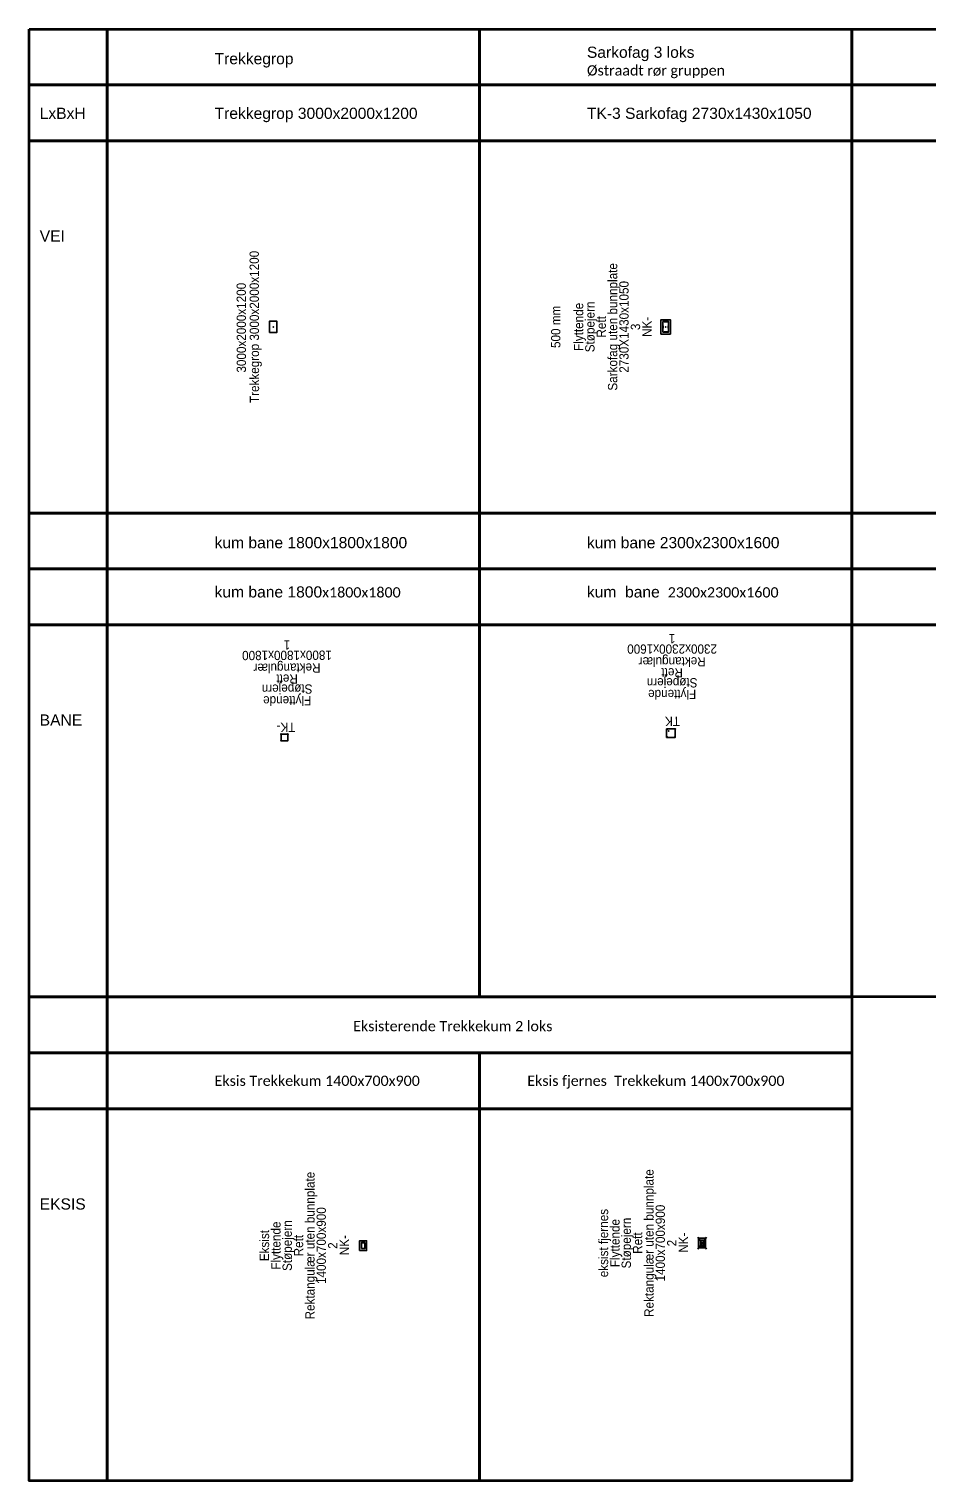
# Model space of a CAD drawing. Header units: metres. Extents: x -20 to 1101, y -390 to 0.
# Drawn here: x -19.6 to 222.4, y -390 to 0 of the extents above; entities that cross this region are included whole.
import ezdxf
from ezdxf.enums import TextEntityAlignment as Align

# ---------------------------------------------------------------- set-up
doc = ezdxf.new("R2010")
doc.units = ezdxf.units.M
for name, color, linetype, lineweight in [('44151000_kabelgrøfter_hs-trekkegrop_block', 4, 'Continuous', 35), ('44460000_trekkekummer-prefabrikerte_attributer-2d', 3, 'Continuous', 35), ('44460000_trekkekummer-prefabrikerte_block', 4, 'Continuous', 35), ('44460000_trekkekummer-prefabrikerte_tag-2d', 1, 'Continuous', 35), ('44460000_trekkekummer-prefabrikkerte_attributer-2d', 3, 'Continuous', 35), ('44460000_trekkekummer-prefabrikkerte_symbol-2d', 160, 'Continuous', 35), ('44460000_trekkekummer-prefabrikkerte_tag-2d', 3, 'Continuous', 35), ('hjelpelag-utsparing-kort-side-2d', 6, 'Continuous', 25), ('hjelpelag-utsparing-lang-side-2d', 6, 'Continuous', 30), ('hjelpelag-utsparing-Ø110', 6, 'Continuous', 30), ('I_FAS0005-6000_Kum_Kum-Blokk-Betong01-Midlertidige', 7, 'Continuous', 50), ('I_FAS0005-6000_Kum_Kum-Blokk-Plast-Midlertidige', 7, 'Continuous', 50), ('ramme', 3, 'Continuous', 100), ('s91600000_kabelføringsanlegg-4-hjørner-topp-lokk', 2, 'Continuous', 35), ('s91600000_kabelføringsanlegg-bunn', 7, 'Continuous', 35), ('s91600000_kabelføringsanlegg-senter-topp-lokk', 2, 'Continuous', 35), ('s91600000_kabelføringsanlegg_hs-trekkegrop-bunn', 7, 'Continuous', 35), ('s91600000_kabelføringsanlegg_hs-trekkegrop-senter-topp', 2, 'Continuous', 35), ('tekst', 7, 'Continuous', 35), ('up_trekkekummer-prefabrikkerte_attributer-2d', 3, 'Continuous', 35), ('up_trekkekummer-prefabrikkerte_symbol-2d', 10, 'Continuous', 35), ('up_trekkekummer-prefabrikkerte_tag-2d', 3, 'Continuous', 35), ('up_underfordelinger_symbol-fjernes_block', 4, 'Continuous', 35), ('up_underfordelinger_symbol_block', 4, 'Continuous', 35)]:
    doc.layers.add(name, color=color, linetype=linetype, lineweight=lineweight)
doc.layers.add('R_I_FAS0005-6000_Kum-Topp-KantXY', color=140, linetype='Continuous')
doc.layers.add('R_I_FAS0005-6000_Kum-Topp-MidtXYZ', color=140, linetype='Continuous')
doc.styles.add('NO_Normal', font='arial.ttf')

# ---------------------------------------------------------------- blocks, each defined once
blk = doc.blocks.new('TREKKEGROP 3000x2000x1200')
at = {"layer": 's91600000_kabelføringsanlegg_hs-trekkegrop-bunn', "elevation": -1.06, "flags": 128}
blk.add_lwpolyline([(-1.5, 1), (-1.5, -1), (1.5, -1), (1.5, 1), (-1.5, 1)], dxfattribs=at)
at = {"layer": 's91600000_kabelføringsanlegg_hs-trekkegrop-senter-topp'}
blk.add_point((0, 0), dxfattribs=at)
at = {"layer": '44460000_trekkekummer-prefabrikerte_tag-2d', "style": 'NO_Normal', "width": 0.9}
blk.add_attdef('TAG', text='', height=2.5, dxfattribs=at).set_placement((0, 3.8), align=Align.CENTER)
at = {"layer": '44460000_trekkekummer-prefabrikkerte_attributer-2d', "style": 'NO_Normal', "width": 0.9}
blk.add_attdef('DIM', text='', height=2.5, dxfattribs=at).set_placement((-0.21, 7.31), align=Align.CENTER)
blk = doc.blocks.new('TK-53-601_M')
at = {"layer": 's91600000_kabelføringsanlegg-4-hjørner-topp-lokk'}
for p in [(0.15, 1), (2.15, 1), (0.15, -1), (2.3, -1.15)]:
    blk.add_point(p, dxfattribs=at)
at = {"layer": 's91600000_kabelføringsanlegg-bunn', "elevation": -1.6, "flags": 128}
blk.add_lwpolyline([(2.3, 1.15), (0, 1.15), (0, -1.15), (2.3, -1.15), (2.3, 1.15)], dxfattribs=at)
at = {"layer": 's91600000_kabelføringsanlegg-senter-topp-lokk'}
blk.add_point((1.77, 0.63, 0.2), dxfattribs=at)
at = {"layer": '44460000_trekkekummer-prefabrikerte_attributer-2d', "style": 'NO_Normal', "width": 0.9}
for tag, p in [('TREKKEKUMTYPE', (21.56, -0.34)), ('OPPBYGNING', (8.85, -0.34)), ('RAMMETYPE', (12.79, -0.34)), ('LOKKTYPE', (15.93, -0.34)), ('TOPPTYPE', (18.61, -0.34)), ('ANTALLLOKK', (27.76, -0.34)), ('MERKNAD', (32.43, -0.34)), ('DIM', (25, -0.34))]:
    blk.add_attdef(tag, text='', height=2.5, rotation=90, dxfattribs=at).set_placement(p, align=Align.CENTER)
at = {"layer": '44460000_trekkekummer-prefabrikkerte_tag-2d', "style": 'NO_Normal', "width": 0.9}
blk.add_attdef('TAG', (5.55, -2.43), '', height=2.5, rotation=90, dxfattribs=at)
blk = doc.blocks.new('TK-53-702_M')
at = {"layer": 'R_I_FAS0005-6000_Kum-Topp-KantXY'}
for centre in [(2.05, 0.9), (2.05, -0.9)]:
    blk.add_circle(centre, 0.1, dxfattribs=at)
at = {"layer": 'R_I_FAS0005-6000_Kum-Topp-MidtXYZ'}
blk.add_circle((2.05, 0), 0.1, dxfattribs=at)
at = {"layer": 's91600000_kabelføringsanlegg-4-hjørner-topp-lokk'}
for p in [(0.25, 0.9), (2.05, 0.9), (0.25, -0.9), (2.05, -0.9)]:
    blk.add_point(p, dxfattribs=at)
at = {"layer": 's91600000_kabelføringsanlegg-bunn', "elevation": -1.8, "flags": 128}
blk.add_lwpolyline([(2.05, 0.9), (0.25, 0.9), (0.25, -0.9), (2.05, -0.9), (2.05, 0.9)], dxfattribs=at)
at = {"layer": '44460000_trekkekummer-prefabrikerte_attributer-2d', "style": 'NO_Normal', "width": 0.9}
for tag, p in [('TREKKEKUMTYPE', (21.01, -0.78)), ('OPPBYGNING', (8.3, -0.78)), ('RAMMETYPE', (12.25, -0.78)), ('ANTALLLOKK', (27.21, -0.78)), ('LOKKTYPE', (15.38, -0.78)), ('TOPPTYPE', (18.06, -0.78)), ('MERKNAD', (31.89, -0.78)), ('DIM', (24.45, -0.78))]:
    blk.add_attdef(tag, text='', height=2.5, rotation=90, dxfattribs=at).set_placement(p, align=Align.CENTER)
at = {"layer": '44460000_trekkekummer-prefabrikkerte_tag-2d', "style": 'NO_Normal', "width": 0.9}
blk.add_attdef('TAG', (5.14, -2.96), '', height=2.5, rotation=90, dxfattribs=at)
blk = doc.blocks.new('KUM_eksist')
at = {"layer": 'hjelpelag-utsparing-kort-side-2d', "extrusion": (6.12323e-17, -1, 0), "elevation": -0.78, "flags": 128}
blk.add_lwpolyline([(0.35, -0.75), (-0.35, -0.75), (-0.35, -0.45), (0.35, -0.45), (0.35, -0.75)], dxfattribs=at)
at = {"layer": 'hjelpelag-utsparing-kort-side-2d', "extrusion": (6.12323e-17, 1, 0), "elevation": -0.78, "flags": 128}
blk.add_lwpolyline([(-0.35, -0.75), (0.35, -0.75), (0.35, -0.45), (-0.35, -0.45), (-0.35, -0.75)], dxfattribs=at)
at = {"layer": 'hjelpelag-utsparing-lang-side-2d', "extrusion": (-1, 0, 5.6112e-12), "elevation": 0.45}
for points in [[(0.4, -0.69), (-0.3, -0.69), (-0.3, -0.39), (0.4, -0.39)], [(-0.3, -0.69), (0.4, -0.69), (0.4, -0.39), (-0.3, -0.39)]]:
    blk.add_lwpolyline(points, close=True, dxfattribs=at)
at = {"layer": 'hjelpelag-utsparing-lang-side-2d', "extrusion": (1, 0, 5.6112e-12), "elevation": 0.45}
for points in [[(-0.4, -0.69), (0.3, -0.69), (0.3, -0.39), (-0.4, -0.39)], [(0.3, -0.69), (-0.4, -0.69), (-0.4, -0.39), (0.3, -0.39)]]:
    blk.add_lwpolyline(points, close=True, dxfattribs=at)
at = {"layer": 'hjelpelag-utsparing-Ø110', "extrusion": (-1, 0, 0)}
for centre in [(-0.25, -0.63, 0.45), (-0.25, -0.49, 0.45), (-0.25, -0.63, 0.45), (-0.25, -0.49, 0.45), (-0.13, -0.63, 0.45), (-0.13, -0.49, 0.45), (-0.13, -0.63, 0.45), (-0.13, -0.49, 0.45), (-0.01, -0.63, 0.45), (-0.01, -0.49, 0.45), (-0.01, -0.63, 0.45), (-0.01, -0.49, 0.45), (0.1, -0.63, 0.45), (0.1, -0.49, 0.45), (0.1, -0.63, 0.45), (0.1, -0.49, 0.45), (0.22, -0.63, 0.45), (0.22, -0.49, 0.45), (0.22, -0.63, 0.45), (0.22, -0.49, 0.45), (0.34, -0.63, 0.45), (0.34, -0.49, 0.45), (0.34, -0.63, 0.45), (0.34, -0.49, 0.45)]:
    blk.add_circle(centre, 0.055, dxfattribs=at)
at = {"layer": 'hjelpelag-utsparing-Ø110', "extrusion": (0, 1, 0)}
for centre in [(0.29, -0.69, 0.78), (0.29, -0.56, 0.78), (0.18, -0.69, 0.78), (0.18, -0.56, 0.78), (0.06, -0.69, 0.78), (0.06, -0.56, 0.78), (-0.06, -0.69, 0.78), (-0.06, -0.56, 0.78), (-0.18, -0.69, 0.78), (-0.18, -0.56, 0.78), (-0.3, -0.69, 0.78), (-0.3, -0.56, 0.78)]:
    blk.add_circle(centre, 0.055, dxfattribs=at)
at = {"layer": 'hjelpelag-utsparing-Ø110', "extrusion": (1, 0, 0)}
for centre in [(0.25, -0.63, 0.45), (0.25, -0.49, 0.45), (0.25, -0.63, 0.45), (0.25, -0.49, 0.45), (0.13, -0.63, 0.45), (0.13, -0.49, 0.45), (0.13, -0.63, 0.45), (0.13, -0.49, 0.45), (0.01, -0.63, 0.45), (0.01, -0.49, 0.45), (0.01, -0.63, 0.45), (0.01, -0.49, 0.45), (-0.1, -0.63, 0.45), (-0.1, -0.49, 0.45), (-0.1, -0.63, 0.45), (-0.1, -0.49, 0.45), (-0.22, -0.63, 0.45), (-0.22, -0.49, 0.45), (-0.22, -0.63, 0.45), (-0.22, -0.49, 0.45), (-0.34, -0.63, 0.45), (-0.34, -0.49, 0.45), (-0.34, -0.63, 0.45), (-0.34, -0.49, 0.45)]:
    blk.add_circle(centre, 0.055, dxfattribs=at)
at = {"layer": 'hjelpelag-utsparing-Ø110', "extrusion": (0, -1, 0)}
for centre in [(-0.3, -0.69, 0.78), (-0.3, -0.56, 0.78), (-0.18, -0.69, 0.78), (-0.18, -0.56, 0.78), (-0.06, -0.69, 0.78), (-0.06, -0.56, 0.78), (0.06, -0.69, 0.78), (0.06, -0.56, 0.78), (0.18, -0.69, 0.78), (0.18, -0.56, 0.78), (0.29, -0.69, 0.78), (0.29, -0.56, 0.78)]:
    blk.add_circle(centre, 0.055, dxfattribs=at)
at = {"layer": 'up_trekkekummer-prefabrikkerte_symbol-2d', "flags": 128}
for points in [[(-0.95, -1.32), (0.95, -1.32), (0.95, 1.3), (-0.95, 1.3)], [(-0.45, -0.82), (0.45, -0.82), (0.45, 0.8), (-0.45, 0.8)]]:
    blk.add_lwpolyline(points, close=True, dxfattribs=at)
at = {"layer": 'up_trekkekummer-prefabrikkerte_attributer-2d', "style": 'NO_Normal', "width": 0.9}
for tag, p in [('TREKKEKUMTYPE', (-13.03, 0)), ('INNVENDIG-DIM', (-9.99, 0)), ('OPPBYGNING', (-28.31, 0)), ('RAMMETYPE', (-22.17, 0)), ('LOKKTYPE', (-19.13, 0)), ('TOPPTYPE', (-16.09, 0)), ('ANTALLLOKK', (-6.89, 0)), ('MERKNAD', (-25.24, 0))]:
    blk.add_attdef(tag, text='', height=2.5, rotation=90, dxfattribs=at).set_placement(p, align=Align.CENTER)
at = {"layer": 'up_trekkekummer-prefabrikkerte_tag-2d', "style": 'NO_Normal', "width": 0.9}
blk.add_attdef('TAG', text='', height=2.5, rotation=90, dxfattribs=at).set_placement((-3.8, 0.12), align=Align.CENTER)
blk = doc.blocks.new('KUM_eksist-fjernes')
at = {"layer": 'hjelpelag-utsparing-kort-side-2d', "extrusion": (6.12323e-17, -1, 0), "elevation": -0.78, "flags": 128}
blk.add_lwpolyline([(0.35, -0.75), (-0.35, -0.75), (-0.35, -0.45), (0.35, -0.45), (0.35, -0.75)], dxfattribs=at)
at = {"layer": 'hjelpelag-utsparing-kort-side-2d', "extrusion": (6.12323e-17, 1, 0), "elevation": -0.78, "flags": 128}
blk.add_lwpolyline([(-0.35, -0.75), (0.35, -0.75), (0.35, -0.45), (-0.35, -0.45), (-0.35, -0.75)], dxfattribs=at)
at = {"layer": 'hjelpelag-utsparing-lang-side-2d', "extrusion": (-1, 0, 5.6112e-12), "elevation": 0.45}
for points in [[(0.4, -0.69), (-0.3, -0.69), (-0.3, -0.39), (0.4, -0.39)], [(-0.3, -0.69), (0.4, -0.69), (0.4, -0.39), (-0.3, -0.39)]]:
    blk.add_lwpolyline(points, close=True, dxfattribs=at)
at = {"layer": 'hjelpelag-utsparing-lang-side-2d', "extrusion": (1, 0, 5.6112e-12), "elevation": 0.45}
for points in [[(-0.4, -0.69), (0.3, -0.69), (0.3, -0.39), (-0.4, -0.39)], [(0.3, -0.69), (-0.4, -0.69), (-0.4, -0.39), (0.3, -0.39)]]:
    blk.add_lwpolyline(points, close=True, dxfattribs=at)
at = {"layer": 'hjelpelag-utsparing-Ø110', "extrusion": (-1, 0, 0)}
for centre in [(-0.25, -0.63, 0.45), (-0.25, -0.49, 0.45), (-0.25, -0.63, 0.45), (-0.25, -0.49, 0.45), (-0.13, -0.63, 0.45), (-0.13, -0.49, 0.45), (-0.13, -0.63, 0.45), (-0.13, -0.49, 0.45), (-0.01, -0.63, 0.45), (-0.01, -0.49, 0.45), (-0.01, -0.63, 0.45), (-0.01, -0.49, 0.45), (0.1, -0.63, 0.45), (0.1, -0.49, 0.45), (0.1, -0.63, 0.45), (0.1, -0.49, 0.45), (0.22, -0.63, 0.45), (0.22, -0.49, 0.45), (0.22, -0.63, 0.45), (0.22, -0.49, 0.45), (0.34, -0.63, 0.45), (0.34, -0.49, 0.45), (0.34, -0.63, 0.45), (0.34, -0.49, 0.45)]:
    blk.add_circle(centre, 0.055, dxfattribs=at)
at = {"layer": 'hjelpelag-utsparing-Ø110', "extrusion": (0, 1, 0)}
for centre in [(0.29, -0.69, 0.78), (0.29, -0.56, 0.78), (0.18, -0.69, 0.78), (0.18, -0.56, 0.78), (0.06, -0.69, 0.78), (0.06, -0.56, 0.78), (-0.06, -0.69, 0.78), (-0.06, -0.56, 0.78), (-0.18, -0.69, 0.78), (-0.18, -0.56, 0.78), (-0.3, -0.69, 0.78), (-0.3, -0.56, 0.78)]:
    blk.add_circle(centre, 0.055, dxfattribs=at)
at = {"layer": 'hjelpelag-utsparing-Ø110', "extrusion": (1, 0, 0)}
for centre in [(0.25, -0.63, 0.45), (0.25, -0.49, 0.45), (0.25, -0.63, 0.45), (0.25, -0.49, 0.45), (0.13, -0.63, 0.45), (0.13, -0.49, 0.45), (0.13, -0.63, 0.45), (0.13, -0.49, 0.45), (0.01, -0.63, 0.45), (0.01, -0.49, 0.45), (0.01, -0.63, 0.45), (0.01, -0.49, 0.45), (-0.1, -0.63, 0.45), (-0.1, -0.49, 0.45), (-0.1, -0.63, 0.45), (-0.1, -0.49, 0.45), (-0.22, -0.63, 0.45), (-0.22, -0.49, 0.45), (-0.22, -0.63, 0.45), (-0.22, -0.49, 0.45), (-0.34, -0.63, 0.45), (-0.34, -0.49, 0.45), (-0.34, -0.63, 0.45), (-0.34, -0.49, 0.45)]:
    blk.add_circle(centre, 0.055, dxfattribs=at)
at = {"layer": 'hjelpelag-utsparing-Ø110', "extrusion": (0, -1, 0)}
for centre in [(-0.3, -0.69, 0.78), (-0.3, -0.56, 0.78), (-0.18, -0.69, 0.78), (-0.18, -0.56, 0.78), (-0.06, -0.69, 0.78), (-0.06, -0.56, 0.78), (0.06, -0.69, 0.78), (0.06, -0.56, 0.78), (0.18, -0.69, 0.78), (0.18, -0.56, 0.78), (0.29, -0.69, 0.78), (0.29, -0.56, 0.78)]:
    blk.add_circle(centre, 0.055, dxfattribs=at)
at = {"layer": 'up_trekkekummer-prefabrikkerte_symbol-2d', "color": 7, "flags": 128}
for points in [[(-1.16, -1.6), (1.16, 1.58)], [(-1.16, 1.58), (1.16, -1.6)]]:
    blk.add_lwpolyline(points, dxfattribs=at)
at = {"layer": 'up_trekkekummer-prefabrikkerte_symbol-2d', "flags": 128}
for points in [[(-0.95, -1.32), (0.95, -1.32), (0.95, 1.3), (-0.95, 1.3)], [(-0.45, -0.82), (0.45, -0.82), (0.45, 0.8), (-0.45, 0.8)]]:
    blk.add_lwpolyline(points, close=True, dxfattribs=at)
at = {"layer": 'up_trekkekummer-prefabrikkerte_attributer-2d', "style": 'NO_Normal', "width": 0.9}
for tag, p in [('TREKKEKUMTYPE', (-13.03, 0)), ('INNVENDIG-DIM', (-9.99, 0)), ('OPPBYGNING', (-28.31, 0)), ('RAMMETYPE', (-22.17, 0)), ('LOKKTYPE', (-19.13, 0)), ('TOPPTYPE', (-16.09, 0)), ('ANTALLLOKK', (-6.89, 0)), ('MERKNAD', (-25.24, 0))]:
    blk.add_attdef(tag, text='', height=2.5, rotation=90, dxfattribs=at).set_placement(p, align=Align.CENTER)
at = {"layer": 'up_trekkekummer-prefabrikkerte_tag-2d', "style": 'NO_Normal', "width": 0.9}
blk.add_attdef('TAG', text='', height=2.5, rotation=90, dxfattribs=at).set_placement((-3.8, 0.12), align=Align.CENTER)
blk = doc.blocks.new('KUM_2730 x1430 x1050')
at = {"layer": '44460000_trekkekummer-prefabrikkerte_symbol-2d', "elevation": -0.02, "flags": 128}
for points in [[(1.26, -1.92), (-1.27, -1.92), (-1.27, 1.92), (1.26, 1.92)], [(0.76, -1.42), (-0.77, -1.42), (-0.77, 1.42), (0.76, 1.42)]]:
    blk.add_lwpolyline(points, close=True, dxfattribs=at)
at = {"layer": 'hjelpelag-utsparing-kort-side-2d', "extrusion": (-2.44929e-16, -1, 0), "flags": 128}
for points, elevation in [([(-0.32, -0.92), (0.31, -0.92), (0.31, -0.52), (-0.32, -0.52), (-0.32, -0.92)], -1.32), ([(-0.32, -1.07), (0.31, -1.07), (0.31, -0.92), (-0.32, -0.92), (-0.32, -1.07)], -1.32), ([(-0.32, -0.92), (0.31, -0.92), (0.31, -0.52), (-0.32, -0.52), (-0.32, -0.92)], 1.32), ([(-0.32, -1.07), (0.31, -1.07), (0.31, -0.92), (-0.32, -0.92), (-0.32, -1.07)], 1.32)]:
    blk.add_lwpolyline(points, dxfattribs=dict(at, elevation=elevation))
at = {"layer": 'hjelpelag-utsparing-lang-side-2d', "extrusion": (-1, 4.28626e-16, 0), "flags": 128}
for points, elevation in [([(-0.32, -0.92), (0.31, -0.92), (0.31, -0.52), (-0.32, -0.52), (-0.32, -0.92)], 0.67), ([(-0.32, -1.07), (0.31, -1.07), (0.31, -0.92), (-0.32, -0.92), (-0.32, -1.07)], 0.67), ([(-0.32, -0.92), (0.31, -0.92), (0.31, -0.52), (-0.32, -0.52), (-0.32, -0.92)], -0.66), ([(-0.32, -1.07), (0.31, -1.07), (0.31, -0.92), (-0.32, -0.92), (-0.32, -1.07)], -0.66)]:
    blk.add_lwpolyline(points, dxfattribs=dict(at, elevation=elevation))
at = {"layer": 'hjelpelag-utsparing-Ø110', "extrusion": (-1, 0, 0)}
for centre in [(-0.26, -0.8, 0.67), (-0.26, -0.69, 0.67), (-0.26, -0.8, 0.67), (-0.26, -0.69, 0.67), (-0.26, -0.58, 0.67), (-0.26, -0.58, 0.67), (-0.26, -1.02, 0.67), (-0.26, -0.91, 0.67), (-0.26, -1.02, 0.67), (-0.26, -0.91, 0.67), (-0.14, -0.8, 0.67), (-0.14, -0.69, 0.67), (-0.14, -0.8, 0.67), (-0.14, -0.69, 0.67), (-0.14, -0.58, 0.67), (-0.14, -0.58, 0.67), (-0.14, -1.02, 0.67), (-0.14, -0.91, 0.67), (-0.14, -1.02, 0.67), (-0.14, -0.91, 0.67), (-0.02, -0.8, 0.67), (-0.02, -0.69, 0.67), (-0.02, -0.8, 0.67), (-0.02, -0.69, 0.67), (-0.02, -0.58, 0.67), (-0.02, -0.58, 0.67), (-0.02, -1.02, 0.67), (-0.02, -0.91, 0.67), (-0.02, -1.02, 0.67), (-0.02, -0.91, 0.67), (0.09, -0.8, 0.67), (0.09, -0.69, 0.67), (0.09, -0.8, 0.67), (0.09, -0.69, 0.67), (0.09, -0.58, 0.67), (0.09, -0.58, 0.67), (0.09, -1.02, 0.67), (0.09, -0.91, 0.67), (0.09, -1.02, 0.67), (0.09, -0.91, 0.67), (0.21, -0.8, 0.67), (0.21, -0.69, 0.67), (0.21, -0.8, 0.67), (0.21, -0.69, 0.67), (0.21, -0.58, 0.67), (0.21, -0.58, 0.67), (0.21, -1.02, 0.67), (0.21, -0.91, 0.67), (0.21, -1.02, 0.67), (0.21, -0.91, 0.67)]:
    blk.add_circle(centre, 0.055, dxfattribs=at)
at = {"layer": 'hjelpelag-utsparing-Ø110', "extrusion": (0, 1, 0)}
for centre in [(0.26, -0.8, 1.31), (0.26, -0.69, 1.31), (0.26, -0.58, 1.31), (0.26, -1.02, 1.31), (0.26, -0.91, 1.31), (0.14, -0.8, 1.31), (0.14, -0.69, 1.31), (0.14, -0.58, 1.31), (0.14, -1.02, 1.31), (0.14, -0.91, 1.31), (0.02, -0.8, 1.31), (0.02, -0.69, 1.31), (0.02, -0.58, 1.31), (0.02, -1.02, 1.31), (0.02, -0.91, 1.31), (-0.09, -0.8, 1.31), (-0.09, -0.69, 1.31), (-0.09, -0.58, 1.31), (-0.09, -1.02, 1.31), (-0.09, -0.91, 1.31), (-0.21, -0.8, 1.31), (-0.21, -0.69, 1.31), (-0.21, -0.58, 1.31), (-0.21, -1.02, 1.31), (-0.21, -0.91, 1.31)]:
    blk.add_circle(centre, 0.055, dxfattribs=at)
at = {"layer": 'hjelpelag-utsparing-Ø110', "extrusion": (1, 0, 0)}
for centre in [(0.26, -0.8, 0.66), (0.26, -0.69, 0.66), (0.26, -0.8, 0.66), (0.26, -0.69, 0.66), (0.26, -0.58, 0.66), (0.26, -0.58, 0.66), (0.26, -1.02, 0.66), (0.26, -0.91, 0.66), (0.26, -1.02, 0.66), (0.26, -0.91, 0.66), (0.14, -0.8, 0.66), (0.14, -0.69, 0.66), (0.14, -0.8, 0.66), (0.14, -0.69, 0.66), (0.14, -0.58, 0.66), (0.14, -0.58, 0.66), (0.14, -1.02, 0.66), (0.14, -0.91, 0.66), (0.14, -1.02, 0.66), (0.14, -0.91, 0.66), (0.02, -0.8, 0.66), (0.02, -0.69, 0.66), (0.02, -0.8, 0.66), (0.02, -0.69, 0.66), (0.02, -0.58, 0.66), (0.02, -0.58, 0.66), (0.02, -1.02, 0.66), (0.02, -0.91, 0.66), (0.02, -1.02, 0.66), (0.02, -0.91, 0.66), (-0.09, -0.8, 0.66), (-0.09, -0.69, 0.66), (-0.09, -0.8, 0.66), (-0.09, -0.69, 0.66), (-0.09, -0.58, 0.66), (-0.09, -0.58, 0.66), (-0.09, -1.02, 0.66), (-0.09, -0.91, 0.66), (-0.09, -1.02, 0.66), (-0.09, -0.91, 0.66), (-0.21, -0.8, 0.66), (-0.21, -0.69, 0.66), (-0.21, -0.8, 0.66), (-0.21, -0.69, 0.66), (-0.21, -0.58, 0.66), (-0.21, -0.58, 0.66), (-0.21, -1.02, 0.66), (-0.21, -0.91, 0.66), (-0.21, -1.02, 0.66), (-0.21, -0.91, 0.66)]:
    blk.add_circle(centre, 0.055, dxfattribs=at)
at = {"layer": 'hjelpelag-utsparing-Ø110', "extrusion": (0, -1, 0)}
for centre in [(-0.26, -0.79, 1.32), (-0.26, -0.68, 1.32), (-0.26, -0.57, 1.32), (-0.26, -0.91, 1.32), (-0.26, -1.02, 1.32), (-0.14, -0.79, 1.32), (-0.14, -0.68, 1.32), (-0.14, -0.57, 1.32), (-0.14, -0.91, 1.32), (-0.14, -1.02, 1.32), (-0.02, -0.79, 1.32), (-0.02, -0.68, 1.32), (-0.02, -0.57, 1.32), (-0.02, -0.91, 1.32), (-0.02, -1.02, 1.32), (0.09, -0.79, 1.32), (0.09, -0.68, 1.32), (0.09, -0.57, 1.32), (0.09, -0.91, 1.32), (0.09, -1.02, 1.32), (0.21, -0.79, 1.32), (0.21, -0.68, 1.32), (0.21, -0.58, 1.32), (0.21, -0.91, 1.32), (0.21, -1.02, 1.32)]:
    blk.add_circle(centre, 0.055, dxfattribs=at)
at = {"layer": 's91600000_kabelføringsanlegg-4-hjørner-topp-lokk'}
for p in [(-0.4, 1.36), (0.4, 1.36), (-0.4, -1.37), (0.4, -1.37)]:
    blk.add_point(p, dxfattribs=at)
at = {"layer": 's91600000_kabelføringsanlegg-bunn', "elevation": -1.07, "flags": 128}
blk.add_lwpolyline([(-0.77, 1.42), (-0.77, -1.42), (0.76, -1.42), (0.76, 1.42), (-0.77, 1.42)], dxfattribs=at)
at = {"layer": 's91600000_kabelføringsanlegg-senter-topp-lokk'}
blk.add_point((0, 0), dxfattribs=at)
at = {"layer": '44460000_trekkekummer-prefabrikerte_attributer-2d', "style": 'NO_Normal', "width": 0.9}
for tag, p in [('TREKKEKUMTYPE', (-13.01, 0)), ('INNVENDIG-DIM', (-9.96, 0)), ('OPPBYGNING', (-28.29, 0)), ('RAMMETYPE', (-22.15, 0)), ('LOKKTYPE', (-19.11, 0)), ('TOPPTYPE', (-16.07, 0)), ('ANTALLLOKK', (-6.87, 0)), ('MERKNAD', (-25.22, 0))]:
    blk.add_attdef(tag, text='', height=2.5, rotation=90, dxfattribs=at).set_placement(p, align=Align.CENTER)
at = {"layer": '44460000_trekkekummer-prefabrikkerte_tag-2d', "style": 'NO_Normal', "width": 0.9}
blk.add_attdef('TAG', text='', height=2.5, rotation=90, dxfattribs=at).set_placement((-3.8, 0), align=Align.CENTER)

msp = doc.modelspace()

# ---------------------------------------------------------------- linework, layer by layer
at = {"layer": 'ramme'}
for points in [[(-19.6, 0), (1.4, 0), (1.4, -15), (-19.6, -15), (-19.6, 0)], [(1.4, 0), (101.4, 0), (101.4, -15), (1.4, -15), (1.4, 0)], [(101.4, 0), (201.4, 0), (201.4, -15), (101.4, -15), (101.4, 0)], [(201.4, 0), (301.4, 0), (301.4, -15), (201.4, -15), (201.4, 0)], [(-19.6, -15), (1.4, -15), (1.4, -30), (-19.6, -30), (-19.6, -15)], [(1.4, -15), (101.4, -15), (101.4, -30), (1.4, -30), (1.4, -15)], [(101.4, -15), (201.4, -15), (201.4, -30), (101.4, -30), (101.4, -15)], [(201.4, -15), (301.4, -15), (301.4, -30), (201.4, -30), (201.4, -15)], [(-19.6, -30), (1.4, -30), (1.4, -130), (-19.6, -130), (-19.6, -30)], [(1.4, -30), (101.4, -30), (101.4, -130), (1.4, -130), (1.4, -30)], [(101.4, -30), (201.4, -30), (201.4, -130), (101.4, -130), (101.4, -30)], [(201.4, -30), (301.4, -30), (301.4, -130), (201.4, -130), (201.4, -30)]]:
    msp.add_lwpolyline(points, dxfattribs=at)
at = {"layer": 'ramme', "color": 5}
for points in [[(-19.6, -130), (1.4, -130), (1.4, -145), (-19.6, -145), (-19.6, -130)], [(1.4, -130), (101.4, -130), (101.4, -145), (1.4, -145), (1.4, -130)], [(101.4, -130), (201.4, -130), (201.4, -145), (101.4, -145), (101.4, -130)], [(201.4, -130), (301.4, -130), (301.4, -145), (201.4, -145), (201.4, -130)], [(-19.6, -145), (1.4, -145), (1.4, -160), (-19.6, -160), (-19.6, -145)], [(1.4, -145), (101.4, -145), (101.4, -160), (1.4, -160), (1.4, -145)], [(101.4, -145), (201.4, -145), (201.4, -160), (101.4, -160), (101.4, -145)], [(201.4, -145), (301.4, -145), (301.4, -160), (201.4, -160), (201.4, -145)], [(-19.6, -160), (1.4, -160), (1.4, -260), (-19.6, -260), (-19.6, -160)], [(1.4, -160), (101.4, -160), (101.4, -260), (1.4, -260), (1.4, -160)], [(101.4, -160), (201.4, -160), (201.4, -260), (101.4, -260), (101.4, -160)], [(201.4, -160), (301.4, -160), (301.4, -260), (201.4, -260), (201.4, -160)]]:
    msp.add_lwpolyline(points, dxfattribs=at)
at = {"layer": 'ramme', "color": 1}
for points in [[(-19.6, -260), (1.4, -260), (1.4, -275), (-19.6, -275), (-19.6, -260)], [(1.4, -260), (201.4, -260), (201.4, -275), (1.4, -275), (1.4, -260)], [(-19.6, -275), (1.4, -275), (1.4, -290), (-19.6, -290), (-19.6, -275)], [(1.4, -275), (101.4, -275), (101.4, -290), (1.4, -290), (1.4, -275)], [(101.4, -275), (201.4, -275), (201.4, -290), (101.4, -290), (101.4, -275)], [(-19.6, -290), (1.4, -290), (1.4, -390), (-19.6, -390), (-19.6, -290)], [(1.4, -290), (101.4, -290), (101.4, -390), (1.4, -390), (1.4, -290)], [(101.4, -290), (201.4, -290), (201.4, -390), (101.4, -390), (101.4, -290)]]:
    msp.add_lwpolyline(points, dxfattribs=at)

# ---------------------------------------------------------------- block references
at = {"layer": '44151000_kabelgrøfter_hs-trekkegrop_block'}
ref = msp.add_blockref('TREKKEGROP 3000x2000x1200', (45.97, -80), dxfattribs=dict(at, rotation=90.10506101033215))
ref.add_attrib('TAG', 'Trekkegrop 3000x2000x1200', dxfattribs={"layer": '44460000_trekkekummer-prefabrikkerte_tag-2d', "height": 2.5, "rotation": 90.1051, "style": 'NO_Normal', "width": 0.9}).set_placement((42.16, -80.01, -13.34), align=Align.CENTER)
ref.add_attrib('DIM', '3000x2000x1200', dxfattribs={"layer": '44460000_trekkekummer-prefabrikkerte_attributer-2d', "height": 2.5, "rotation": 90.1051, "style": 'NO_Normal', "width": 0.9}).set_placement((38.66, -80.22, -13.34), align=Align.CENTER)
at = {"layer": '44460000_trekkekummer-prefabrikerte_block'}
msp.add_blockref('KUM_2730 x1430 x1050', (151.4, -80), dxfattribs=at).add_auto_attribs({'TAG': 'NK-', 'ANTALLLOKK': '3', 'INNVENDIG-DIM': '2730X1430x1050', 'TREKKEKUMTYPE': 'Sarkofag uten bunnplate', 'TOPPTYPE': 'Rett', 'LOKKTYPE': 'Støpejern', 'RAMMETYPE': 'Flyttende', 'OPPBYGNING': '500 mm'})
at = {"layer": 'I_FAS0005-6000_Kum_Kum-Blokk-Betong01-Midlertidige', "rotation": 90.0420100859661}
msp.add_blockref('TK-53-601_M', (152.8, -190.29, 0), dxfattribs=at).add_auto_attribs({'TAG': 'TK', 'ANTALLLOKK': '1', 'TREKKEKUMTYPE': 'Rektangulær', 'TOPPTYPE': 'Rett', 'LOKKTYPE': 'Støpejern', 'RAMMETYPE': 'Flyttende', 'DIM': '2300x2300x1600'})
at = {"layer": 'I_FAS0005-6000_Kum_Kum-Blokk-Plast-Midlertidige', "rotation": 90.24312804119093}
msp.add_blockref('TK-53-702_M', (49, -191.44, 0), dxfattribs=at).add_auto_attribs({'TAG': 'TK-', 'DIM': '1800x1800x1800', 'RAMMETYPE': 'Flyttende', 'LOKKTYPE': 'Støpejern', 'TOPPTYPE': 'Rett', 'TREKKEKUMTYPE': 'Rektangulær', 'ANTALLLOKK': '1'})
at = {"layer": 'up_underfordelinger_symbol-fjernes_block'}
msp.add_blockref('KUM_eksist-fjernes', (161.18, -326.1), dxfattribs=at).add_auto_attribs({'MERKNAD': 'eksist fjernes', 'RAMMETYPE': 'Flyttende', 'LOKKTYPE': 'Støpejern', 'TOPPTYPE': 'Rett', 'TREKKEKUMTYPE': 'Rektangulær uten bunnplate', 'INNVENDIG-DIM': '1400x700x900', 'ANTALLLOKK': '2', 'TAG': 'NK-'})
at = {"layer": 'up_underfordelinger_symbol_block'}
msp.add_blockref('KUM_eksist', (70.12, -326.78), dxfattribs=at).add_auto_attribs({'MERKNAD': 'Eksist', 'RAMMETYPE': 'Flyttende', 'LOKKTYPE': 'Støpejern', 'TOPPTYPE': 'Rett', 'TREKKEKUMTYPE': 'Rektangulær uten bunnplate', 'INNVENDIG-DIM': '1400x700x900', 'ANTALLLOKK': '2', 'TAG': 'NK-'})

# ---------------------------------------------------------------- texts
at = {"layer": 'tekst', "char_height": 3, "attachment_point": 1, "style": 'NO_Normal'}
for s, insert, width in [('Trekkegrop', (30.24, -6.45), 45.0498), ('Sarkofag 3 loks\\P{\\fCalibri|b0|i0|c0|p34;\\H0.91667x;Østraadt rør gruppen}', (130.24, -4.73), 52.8768), ('LxBxH', (-16.73, -21.13), 15.4572), ('Trekkegrop 3000x2000x1200', (30.24, -21.13), 59.53), ('TK-3 Sarkofag 2730x1430x1050', (130.24, -21.13), 64.9434), ('VEI', (-16.73, -54.1), 15.4572), ('kum bane 1800x1800x1800', (30.24, -136.45), 56.1713), ('kum bane 2300x2300x1600', (130.24, -136.45), 56.1713), ('kum bane 1800{\\fCalibri|b0|i0|c0|p34;\\H0.91667x;x1800x1800}', (30.24, -149.69), 59.53), ('kum  bane {\\fCalibri|b0|i0|c0|p34;\\H0.91667x; 2300x2300x1600}', (130.24, -149.69), 59.53), ('BANE', (-16.73, -184.1), 15.4572), ('{\\fCalibri|b0|i0|c0|p34;\\H0.91667x;Eksisterende Trekkekum 2 loks}', (67.44, -266.45), 59.9516), ('{\\fCalibri|b0|i0|c0|p34;\\H0.91667x;Eksis Trekkekum 1400x700x900}', (30.24, -281.13), 59.53), ('{\\fCalibri|b0|i0|c0|p34;\\H0.91667x;Eksis fjernes  Trekkekum 1400x700x900}', (114.23, -281.13), 76.1736), ('EKSIS', (-16.73, -314.1), 15.4572)]:
    msp.add_mtext(s, dxfattribs=dict(at, insert=insert, width=width))

doc.saveas('drawing.dxf')
